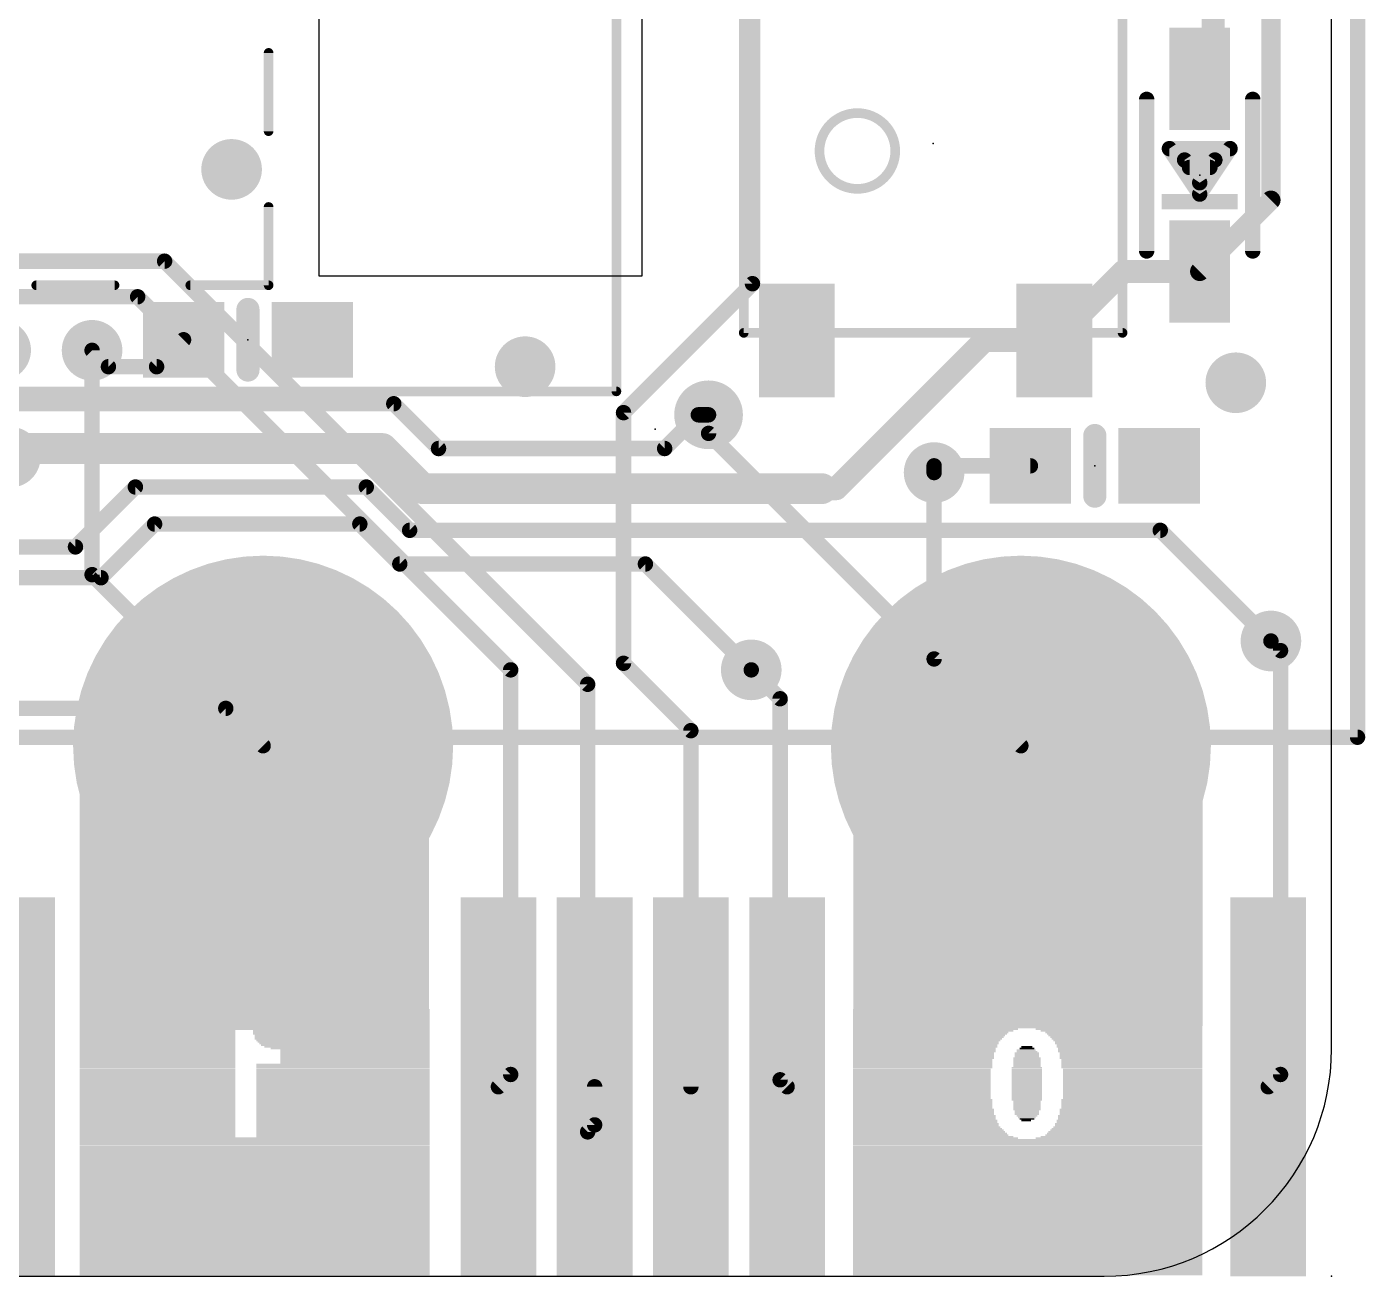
# Model space of a CAD drawing. Extents: x -8.4 to 59.4, y -0.3 to 49.3.
# Drawn here: x 34.38 to 52.04, y 0 to 16.49 of the extents above; entities that cross this region are included whole.
import ezdxf

# ---------------------------------------------------------------- set-up
doc = ezdxf.new("R2010")
doc.units = 0
for name, color, linetype in [('1', 12, 'CONTINUOUS'), ('16', 5, 'CONTINUOUS'), ('17', 110, 'CONTINUOUS'), ('18', 110, 'CONTINUOUS'), ('20', 4, 'CONTINUOUS'), ('21', 40, 'CONTINUOUS'), ('22', 6, 'CONTINUOUS'), ('23', 40, 'CONTINUOUS'), ('24', 53, 'CONTINUOUS')]:
    doc.layers.add(name, color=color, linetype=linetype)

# ---------------------------------------------------------------- blocks, each defined once
blk = doc.blocks.new('RECT')
blk.add_solid([(-0.5, -0.5), (0.5, -0.5), (-0.5, 0.5), (0.5, 0.5)])
blk = doc.blocks.new('ROUNDP')
at = {"const_width": 0.5}
blk.add_lwpolyline([(0, -0.25, 1), (0, 0.25, 1), (0, -0.25)], format="xyb", dxfattribs=at)
blk = doc.blocks.new('ROUNDV')
at = {"const_width": 0.5}
blk.add_lwpolyline([(0, -0.25, 1), (0, 0.25, 1), (0, -0.25)], format="xyb", dxfattribs=at)

msp = doc.modelspace()

# ---------------------------------------------------------------- linework, layer by layer
at = {"layer": '1'}
for points, const_width in [([(51.943, 7.112), (51.943, 42.164)], 0.2032), ([(50.8, 14.1986), (50.8, 22.5488)], 0.254), ([(50.038, 17.653), (50.038, 15.9766)], 0.3048), ([(50.038, 15.9766), (49.8602, 15.7988)], 0.3048), ([(49.8602, 13.2588), (50.8, 14.1986)], 0.254), ([(47.9423, 12.3479), (48.8532, 13.2588)], 0.3048), ([(48.8532, 13.2588), (49.8602, 13.2588)], 0.3048), ([(36.0943, 12.0015), (36.4499, 12.3571)], 0.2032), ([(45.0632, 10.3922), (47.0189, 12.3479)], 0.3048), ([(47.0189, 12.3479), (47.9423, 12.3479)], 0.3048), ([(35.2425, 12.2174), (35.4584, 12.0015)], 0.2032), ([(36.0943, 12.0015), (35.4584, 12.0015)], 0.2032), ([(29.2134, 11.5126), (39.224, 11.5126)], 0.2032), ([(39.224, 11.5126), (39.8145, 10.922)], 0.2032), ([(43.2435, 11.3665), (42.799, 10.922)], 0.2032), ([(43.3785, 11.3665), (43.2435, 11.3665)], 0.2032), ([(39.0724, 10.922), (34.163, 10.922)], 0.4064), ([(39.6022, 10.3922), (39.0724, 10.922)], 0.4064), ([(39.8145, 10.922), (42.799, 10.922)], 0.2032), ([(47.6259, 10.6934), (46.355, 10.6934)], 0.2032), ([(46.355, 10.6934), (46.355, 10.6045)], 0.2032), ([(35.814, 10.414), (35.0235, 9.6235)], 0.2032), ([(38.862, 10.414), (35.814, 10.414)], 0.2032), ([(39.4335, 9.8425), (38.862, 10.414)], 0.2032), ([(39.6022, 10.3922), (44.8727, 10.3922)], 0.4064), ([(44.8727, 10.3922), (45.0632, 10.3922)], 0.3048), ([(36.068, 9.9252), (35.3599, 9.2171)], 0.2032), ([(38.7761, 9.9252), (36.068, 9.9252)], 0.2032), ([(39.3033, 9.398), (38.7761, 9.9252)], 0.2032), ([(39.4335, 9.8425), (49.3395, 9.8425)], 0.2032), ([(50.8, 8.382), (49.3395, 9.8425)], 0.2032), ([(35.0235, 9.6235), (32.2295, 9.6235)], 0.2032), ([(42.545, 9.398), (39.3033, 9.398)], 0.2032), ([(42.545, 9.398), (43.942, 8.001)], 0.2032), ([(35.3599, 9.2171), (32.8199, 9.2171)], 0.2032), ([(37.007, 7.493), (34.163, 7.493)], 0.2032), ([(37.007, 7.493), (37.5, 7)], 0.2032), ([(0, 7.112), (51.943, 7.112)], 0.2032)]:
    msp.add_lwpolyline(points, dxfattribs=dict(at, const_width=const_width))
for points, const_width in [([(50.0919, 15.9227, 1), (49.9841, 16.0305)], 0.1524), ([(49.8063, 15.8527, 1), (49.9141, 15.7449)], 0.1524), ([(49.9618, 15.9766, 1), (50.1142, 15.9766)], 0.1524), ([(50.8449, 14.1537, 1), (50.7551, 14.2435)], 0.127), ([(50.7365, 14.1986, 1), (50.8635, 14.1986)], 0.127), ([(48.8532, 13.335, 1), (48.8532, 13.1826)], 0.1524), ([(48.9071, 13.2049, 1), (48.7993, 13.3127)], 0.1524), ([(49.8153, 13.3037, 1), (49.9051, 13.2139)], 0.127), ([(49.8602, 13.1826, 1), (49.8602, 13.335)], 0.1524), ([(36.4858, 12.3212, 1), (36.414, 12.393)], 0.1016), ([(47.0189, 12.4241, 1), (47.0189, 12.2717)], 0.1524), ([(47.0728, 12.294, 1), (46.965, 12.4018)], 0.1524), ([(47.8884, 12.4018, 1), (47.9962, 12.294)], 0.1524), ([(47.9423, 12.2717, 1), (47.9423, 12.4241)], 0.1524), ([(35.2784, 12.2533, 1), (35.2066, 12.1815)], 0.1016), ([(35.4584, 12.0523, 1), (35.4584, 11.9507)], 0.1016), ([(35.4225, 11.9656, 1), (35.4943, 12.0374)], 0.1016), ([(36.0584, 12.0374, 1), (36.1302, 11.9656)], 0.1016), ([(36.0943, 11.9507, 1), (36.0943, 12.0523)], 0.1016), ([(39.2599, 11.5485, 1), (39.188, 11.4766)], 0.1016), ([(39.224, 11.4618, 1), (39.224, 11.5634)], 0.1016), ([(43.2435, 11.4173, 1), (43.2435, 11.3157)], 0.1016), ([(43.2794, 11.3306, 1), (43.2076, 11.4024)], 0.1016), ([(43.3785, 11.3157, 1), (43.3785, 11.4173)], 0.1016), ([(39.1443, 10.9938, 1), (39.0006, 10.8502)], 0.2032), ([(39.0724, 10.8204, 1), (39.0724, 11.0236)], 0.2032), ([(39.8145, 10.9728, 1), (39.8145, 10.8712)], 0.1016), ([(39.7786, 10.8861, 1), (39.8504, 10.9579)], 0.1016), ([(42.7631, 10.9579, 1), (42.8349, 10.8861)], 0.1016), ([(42.799, 10.8712, 1), (42.799, 10.9728)], 0.1016), ([(46.355, 10.7442, 1), (46.355, 10.6426)], 0.1016), ([(46.4058, 10.6934, 1), (46.3042, 10.6934)], 0.1016), ([(47.6259, 10.6426, 1), (47.6259, 10.7442)], 0.1016), ([(46.3042, 10.6045, 1), (46.4058, 10.6045)], 0.1016), ([(35.814, 10.4648, 1), (35.814, 10.3632)], 0.1016), ([(35.8499, 10.3781, 1), (35.7781, 10.4499)], 0.1016), ([(38.8979, 10.4499, 1), (38.8261, 10.3781)], 0.1016), ([(38.862, 10.3632, 1), (38.862, 10.4648)], 0.1016), ([(39.6022, 10.4938, 1), (39.6022, 10.2906)], 0.2032), ([(39.5304, 10.3204, 1), (39.6741, 10.4641)], 0.2032), ([(44.8727, 10.4684, 1), (44.8727, 10.316)], 0.1524), ([(44.8727, 10.2906, 1), (44.8727, 10.4938)], 0.2032), ([(45.0093, 10.4461, 1), (45.1171, 10.3383)], 0.1524), ([(45.0632, 10.316, 1), (45.0632, 10.4684)], 0.1524), ([(36.068, 9.976, 1), (36.068, 9.8744)], 0.1016), ([(36.1039, 9.8893, 1), (36.0321, 9.9611)], 0.1016), ([(38.812, 9.9611, 1), (38.7402, 9.8893)], 0.1016), ([(38.7761, 9.8744, 1), (38.7761, 9.976)], 0.1016), ([(39.4335, 9.8933, 1), (39.4335, 9.7917)], 0.1016), ([(39.3976, 9.8066, 1), (39.4694, 9.8784)], 0.1016), ([(49.3754, 9.8784, 1), (49.3036, 9.8066)], 0.1016), ([(49.3395, 9.7917, 1), (49.3395, 9.8933)], 0.1016), ([(35.0235, 9.5727, 1), (35.0235, 9.6743)], 0.1016), ([(34.9876, 9.6594, 1), (35.0594, 9.5876)], 0.1016), ([(39.3033, 9.4488, 1), (39.3033, 9.3472)], 0.1016), ([(39.2673, 9.3621, 1), (39.3392, 9.4339)], 0.1016), ([(42.5809, 9.4339, 1), (42.5091, 9.3621)], 0.1016), ([(42.545, 9.3472, 1), (42.545, 9.4488)], 0.1016), ([(35.324, 9.253, 1), (35.3958, 9.1812)], 0.1016), ([(35.3599, 9.1663, 1), (35.3599, 9.2679)], 0.1016), ([(50.7641, 8.3461, 1), (50.8359, 8.4179)], 0.1016), ([(43.9061, 7.9651, 1), (43.9779, 8.0369)], 0.1016), ([(37.0429, 7.5289, 1), (36.9711, 7.4571)], 0.1016), ([(37.007, 7.4422, 1), (37.007, 7.5438)], 0.1016), ([(37.4641, 6.9641, 1), (37.5359, 7.0359)], 0.1016), ([(51.8922, 7.112, 1), (51.9938, 7.112)], 0.1016), ([(51.943, 7.0612, 1), (51.943, 7.1628)], 0.1016)]:
    msp.add_lwpolyline(points, format="xyb", dxfattribs=dict(at, const_width=const_width))
at = {"layer": '16', "const_width": 0.2032}
for points in [[(51.943, 7.112), (51.943, 42.164)], [(43.958, 16.992), (43.958, 13.097)], [(26.5131, 13.3938), (36.1997, 13.3938)], [(36.1997, 13.3938), (41.783, 7.8105)], [(43.958, 13.097), (42.256, 11.395)], [(26.4083, 12.9239), (35.8441, 12.9239)], [(35.8441, 12.9239), (40.767, 8.001)], [(35.2425, 9.2575), (35.2425, 12.2174)], [(42.256, 11.395), (42.256, 8.088)], [(43.3785, 11.3665), (43.3785, 11.1215)], [(43.3785, 11.1215), (47.5, 7)], [(46.355, 10.6045), (46.355, 8.145)], [(37.5, 7), (35.2425, 9.2575)], [(50.8, 8.382), (50.927, 8.255)], [(50.927, 8.255), (50.927, 2.662)], [(43.145, 7.199), (42.256, 8.088)], [(47.5, 7), (46.355, 8.145)], [(40.767, 8.001), (40.767, 2.662)], [(43.942, 8.001), (44.323, 7.62)], [(41.783, 7.8105), (41.783, 1.905)], [(44.323, 7.62), (44.323, 2.592)], [(43.145, 7.199), (43.145, 2.5)], [(0, 7.112), (51.943, 7.112)], [(40.767, 2.662), (40.605, 2.5)], [(44.323, 2.592), (44.415, 2.5)], [(50.927, 2.662), (50.765, 2.5)], [(41.875, 1.997), (41.875, 2.5)], [(41.783, 1.905), (41.875, 1.997)]]:
    msp.add_lwpolyline(points, dxfattribs=at)
at = {"layer": '16', "const_width": 0.1016}
for points in [[(36.2357, 13.4297, 1), (36.1638, 13.3578)], [(36.1997, 13.343, 1), (36.1997, 13.4446)], [(43.9072, 13.097, 1), (44.0088, 13.097)], [(43.9939, 13.0611, 1), (43.9221, 13.1329)], [(35.8801, 12.9598, 1), (35.8082, 12.8879)], [(35.8441, 12.8731, 1), (35.8441, 12.9747)], [(35.2933, 12.2174, 1), (35.1917, 12.2174)], [(42.3068, 11.395, 1), (42.2052, 11.395)], [(42.2201, 11.4309, 1), (42.2919, 11.3591)], [(43.4293, 11.3665, 1), (43.3277, 11.3665)], [(43.4144, 11.1574, 1), (43.3426, 11.0856)], [(43.3277, 11.1215, 1), (43.4293, 11.1215)], [(46.4058, 10.6045, 1), (46.3042, 10.6045)], [(35.2784, 9.2934, 1), (35.2066, 9.2216)], [(35.1917, 9.2575, 1), (35.2933, 9.2575)], [(50.8359, 8.4179, 1), (50.7641, 8.3461)], [(50.9778, 8.255, 1), (50.8762, 8.255)], [(50.8911, 8.2191, 1), (50.9629, 8.2909)], [(42.2919, 8.1239, 1), (42.2201, 8.0521)], [(42.2052, 8.088, 1), (42.3068, 8.088)], [(46.3909, 8.1809, 1), (46.3191, 8.1091)], [(46.3042, 8.145, 1), (46.4058, 8.145)], [(40.8178, 8.001, 1), (40.7162, 8.001)], [(40.7311, 7.9651, 1), (40.8029, 8.0369)], [(43.9779, 8.0369, 1), (43.9061, 7.9651)], [(41.8338, 7.8105, 1), (41.7322, 7.8105)], [(41.7471, 7.7746, 1), (41.8189, 7.8464)], [(44.3738, 7.62, 1), (44.2722, 7.62)], [(44.2871, 7.5841, 1), (44.3589, 7.6559)], [(43.1958, 7.199, 1), (43.0942, 7.199)], [(43.1091, 7.1631, 1), (43.1809, 7.2349)], [(37.4641, 6.9641, 1), (37.5359, 7.0359)], [(47.4641, 6.9641, 1), (47.5359, 7.0359)], [(47.4641, 6.9641, 1), (47.5359, 7.0359)], [(51.8922, 7.112, 1), (51.9938, 7.112)], [(51.943, 7.0612, 1), (51.943, 7.1628)], [(40.7162, 2.662, 1), (40.8178, 2.662)], [(40.8029, 2.6261, 1), (40.7311, 2.6979)], [(44.3589, 2.6279, 1), (44.2871, 2.5561)], [(50.8762, 2.662, 1), (50.9778, 2.662)], [(50.9629, 2.6261, 1), (50.8911, 2.6979)], [(40.5691, 2.5359, 1), (40.6409, 2.4641)], [(41.9258, 2.5, 1), (41.8242, 2.5)], [(43.0942, 2.5, 1), (43.1958, 2.5)], [(44.2722, 2.592, 1), (44.3738, 2.592)], [(44.3791, 2.4641, 1), (44.4509, 2.5359)], [(50.7291, 2.5359, 1), (50.8009, 2.4641)], [(41.7471, 1.9409, 1), (41.8189, 1.8691)], [(41.7322, 1.905, 1), (41.8338, 1.905)], [(41.8242, 1.997, 1), (41.9258, 1.997)], [(41.9109, 1.9611, 1), (41.8391, 2.0329)]]:
    msp.add_lwpolyline(points, format="xyb", dxfattribs=at)
at = {"layer": '20'}
for p, q in [((51.6, 3), (51.6, 39)), ((38.237, 30.989), (38.237, 13.2)), ((42.5, 13.2), (42.5, 30.989)), ((38.237, 13.2), (42.5, 13.2)), ((3.2, 0), (48.6, 0))]:
    msp.add_line(p, q, dxfattribs=at)
msp.add_arc((48.6, 3), 3, 270, 0, dxfattribs=at)
at = {"layer": '21'}
for points, const_width in [([(48.8423, 17.4479), (48.8423, 12.4479)], 0.127), ([(43.8423, 12.4479), (43.8423, 16.6479)], 0.127), ([(49.1602, 13.5288), (49.1602, 15.5288)], 0.2032), ([(50.5602, 15.5288), (50.5602, 13.5288)], 0.2032), ([(49.8602, 14.2788), (49.4602, 14.8788)], 0.2032), ([(49.4602, 14.8788), (50.2602, 14.8788)], 0.2032), ([(50.2602, 14.8788), (49.8602, 14.2788)], 0.2032), ([(49.8602, 14.4288), (49.6602, 14.7288)], 0.2032), ([(49.6602, 14.7288), (50.0602, 14.7288)], 0.2032), ([(49.7258, 14.6304), (49.9946, 14.6304)], 0.2032), ([(50.0602, 14.7288), (49.8602, 14.4288)], 0.2032), ([(37.2999, 11.9571), (37.2999, 12.7571)], 0.3048), ([(48.8423, 12.4479), (43.8423, 12.4479)], 0.127), ([(48.4759, 10.2934), (48.4759, 11.0934)], 0.3048)]:
    msp.add_lwpolyline(points, dxfattribs=dict(at, const_width=const_width))
for points, const_width in [([(49.211, 15.5288, 1), (49.1094, 15.5288)], 0.1016), ([(50.611, 15.5288, 1), (50.5094, 15.5288)], 0.1016), ([(45.3423, 14.3479, 1), (45.3423, 15.3479, 1), (45.3423, 14.3479)], 0.127), ([(49.5025, 14.907, 1), (49.4179, 14.8506)], 0.1016), ([(49.4602, 14.9296, 1), (49.4602, 14.828)], 0.1016), ([(50.3025, 14.8506, 1), (50.2179, 14.907)], 0.1016), ([(50.2602, 14.828, 1), (50.2602, 14.9296)], 0.1016), ([(49.7025, 14.757, 1), (49.6179, 14.7006)], 0.1016), ([(49.6602, 14.7796, 1), (49.6602, 14.678)], 0.1016), ([(49.7258, 14.6812, 1), (49.7258, 14.5796)], 0.1016), ([(49.9946, 14.5796, 1), (49.9946, 14.6812)], 0.1016), ([(50.1025, 14.7006, 1), (50.0179, 14.757)], 0.1016), ([(50.0602, 14.678, 1), (50.0602, 14.7796)], 0.1016), ([(49.8179, 14.457, 1), (49.9025, 14.4006)], 0.1016), ([(49.8179, 14.4006, 1), (49.9025, 14.457)], 0.1016), ([(49.8179, 14.307, 1), (49.9025, 14.2506)], 0.1016), ([(49.8179, 14.2506, 1), (49.9025, 14.307)], 0.1016), ([(49.1094, 13.5288, 1), (49.211, 13.5288)], 0.1016), ([(50.5094, 13.5288, 1), (50.611, 13.5288)], 0.1016), ([(37.3761, 12.7571, 1), (37.2237, 12.7571)], 0.1524), ([(43.8105, 12.4479, 1), (43.8741, 12.4479)], 0.0635), ([(43.8423, 12.4797, 1), (43.8423, 12.4162)], 0.0635), ([(48.8105, 12.4479, 1), (48.8741, 12.4479)], 0.0635), ([(48.8423, 12.4162, 1), (48.8423, 12.4797)], 0.0635), ([(37.2237, 11.9571, 1), (37.3761, 11.9571)], 0.1524), ([(48.5521, 11.0934, 1), (48.3997, 11.0934)], 0.1524), ([(48.3997, 10.2934, 1), (48.5521, 10.2934)], 0.1524)]:
    msp.add_lwpolyline(points, format="xyb", dxfattribs=dict(at, const_width=const_width))
at = {"layer": '22', "const_width": 0.127}
for points in [[(42.162, 11.676), (42.162, 37.876)], [(37.572, 15.1093), (37.572, 16.1427)], [(37.572, 13.076), (37.572, 14.1093)], [(34.5053, 13.076), (35.5387, 13.076)], [(36.5387, 13.076), (37.572, 13.076)], [(12.922, 11.676), (42.162, 11.676)]]:
    msp.add_lwpolyline(points, dxfattribs=at)
at = {"layer": '22', "const_width": 0.0635}
for points in [[(37.6038, 16.1427, 1), (37.5403, 16.1427)], [(37.5403, 15.1093, 1), (37.6038, 15.1093)], [(37.6038, 14.1093, 1), (37.5403, 14.1093)], [(34.5053, 13.1078, 1), (34.5053, 13.0442)], [(35.5387, 13.0442, 1), (35.5387, 13.1078)], [(36.5387, 13.1078, 1), (36.5387, 13.0442)], [(37.5403, 13.076, 1), (37.6038, 13.076)], [(37.572, 13.0442, 1), (37.572, 13.1078)], [(42.1302, 11.676, 1), (42.1938, 11.676)], [(42.162, 11.6442, 1), (42.162, 11.7078)]]:
    msp.add_lwpolyline(points, format="xyb", dxfattribs=at)
at = {"layer": '23'}
for p in [(46.3423, 14.9479), (49.8602, 14.5288), (37.2999, 12.3571), (42.672, 11.176), (48.4759, 10.6934)]:
    msp.add_point(p, dxfattribs=at)
at = {"layer": '24'}
msp.add_point((51.6, 0), dxfattribs=at)

# ---------------------------------------------------------------- block references
at = {"layer": '1', "xscale": 1.35, "yscale": 0.8, "rotation": 90}
for p in [(49.8602, 15.7988), (49.8602, 13.2588)]:
    msp.add_blockref('RECT', p, dxfattribs=at)
at = {"layer": '1', "yscale": 1.5, "rotation": 180}
for p in [(44.5423, 12.3479), (47.9423, 12.3479)]:
    msp.add_blockref('RECT', p, dxfattribs=at)
at = {"layer": '1', "xscale": 1.075, "rotation": 180}
for p in [(36.4499, 12.3571), (38.1499, 12.3571), (47.6259, 10.6934), (49.3259, 10.6934)]:
    msp.add_blockref('RECT', p, dxfattribs=at)
at = {"layer": '16', "rotation": 180}
for p, xscale, yscale in [((37.385, 4.89), 4.61, 3.14), ((47.595, 4.87), 4.61, 3.14), ((37.388, 3.5137), 4.6152, 0.0213), ((37.388, 3.4924), 4.6152, 0.0211), ((37.388, 3.4714), 4.6152, 0.0211), ((37.388, 3.4502), 4.6152, 0.0213), ((37.388, 3.4289), 4.6152, 0.0211), ((37.388, 3.4079), 4.6152, 0.0211), ((37.388, 3.3867), 4.6152, 0.0213), ((37.388, 3.3654), 4.6152, 0.0211), ((47.5899, 3.5137), 4.6126, 0.0213), ((47.5899, 3.4924), 4.6126, 0.0211), ((47.5899, 3.4714), 4.6126, 0.0211), ((47.5899, 3.4502), 4.6126, 0.0213), ((47.5899, 3.4289), 4.6126, 0.0211), ((47.5899, 3.4079), 4.6126, 0.0211), ((47.5899, 3.3867), 4.6126, 0.0213), ((47.5899, 3.3654), 4.6126, 0.0211), ((37.388, 3.3444), 4.6152, 0.0211), ((37.388, 3.3232), 4.6152, 0.0213), ((37.388, 3.3019), 4.6152, 0.0211), ((37.388, 3.2809), 4.6152, 0.0211), ((37.388, 3.2597), 4.6152, 0.0213), ((36.1066, 3.2384), 2.0523, 0.0211), ((36.1066, 3.2174), 2.0523, 0.0211), ((36.1066, 3.1962), 2.0523, 0.0213), ((36.1066, 3.1749), 2.0523, 0.0211), ((38.531, 3.2384), 2.3292, 0.0211), ((38.531, 3.2174), 2.3292, 0.0211), ((38.531, 3.1962), 2.3292, 0.0213), ((38.5412, 3.1749), 2.3089, 0.0211), ((47.5899, 3.3444), 4.6126, 0.0211), ((47.5899, 3.3232), 4.6126, 0.0213), ((47.5899, 3.3019), 4.6126, 0.0211), ((47.5899, 3.2809), 4.6126, 0.0211), ((46.3415, 3.2384), 2.1158, 0.0211), ((46.2996, 3.1962), 2.032, 0.0213), ((46.3733, 3.2597), 2.1793, 0.0213), ((46.3098, 3.2174), 2.0523, 0.0211), ((46.2882, 3.1749), 2.0091, 0.0211), ((48.7964, 3.2597), 2.1996, 0.0213), ((48.8282, 3.2384), 2.1361, 0.0211), ((48.8599, 3.2174), 2.0726, 0.0211), ((48.8701, 3.1962), 2.0523, 0.0213), ((48.8802, 3.1749), 2.032, 0.0211), ((36.1066, 3.1539), 2.0523, 0.0211), ((36.1066, 3.1327), 2.0523, 0.0213), ((36.1066, 3.1114), 2.0523, 0.0211), ((36.1066, 3.0904), 2.0523, 0.0211), ((36.1066, 3.0692), 2.0523, 0.0213), ((36.1066, 3.0479), 2.0523, 0.0211), ((36.1066, 3.0269), 2.0523, 0.0211), ((36.1066, 3.0057), 2.0523, 0.0213), ((38.5412, 3.1539), 2.3089, 0.0211), ((38.5412, 3.1327), 2.3089, 0.0213), ((38.5526, 3.1114), 2.286, 0.0211), ((38.5628, 3.0904), 2.2657, 0.0211), ((38.5729, 3.0692), 2.2454, 0.0213), ((38.5844, 3.0479), 2.2225, 0.0211), ((38.6047, 3.0269), 2.1819, 0.0211), ((38.6479, 3.0057), 2.0955, 0.0213), ((46.278, 3.1539), 1.9888, 0.0211), ((46.2679, 3.1327), 1.9685, 0.0213), ((46.2564, 3.1114), 1.9456, 0.0211), ((46.2463, 3.0904), 1.9253, 0.0211), ((46.2463, 3.0692), 1.9253, 0.0213), ((46.2361, 3.0479), 1.905, 0.0211), ((46.2361, 3.0269), 1.905, 0.0211), ((46.2247, 3.0057), 1.8821, 0.0213), ((47.5798, 3.0057), 0.193, 0.0213), ((47.5798, 3.0269), 0.1473, 0.0211), ((48.8917, 3.1539), 2.0091, 0.0211), ((48.9018, 3.1327), 1.9888, 0.0213), ((48.912, 3.1114), 1.9685, 0.0211), ((48.9234, 3.0904), 1.9456, 0.0211), ((48.9234, 3.0692), 1.9456, 0.0213), ((48.9336, 3.0479), 1.9253, 0.0211), ((48.9336, 3.0269), 1.9253, 0.0211), ((48.9437, 3.0057), 1.905, 0.0213), ((36.1066, 2.9844), 2.0523, 0.0211), ((36.1066, 2.9634), 2.0523, 0.0211), ((36.1066, 2.9422), 2.0523, 0.0213), ((36.1066, 2.9209), 2.0523, 0.0211), ((36.1066, 2.8999), 2.0523, 0.0211), ((36.1066, 2.8787), 2.0523, 0.0213), ((36.1066, 2.8574), 2.0523, 0.0211), ((36.1066, 2.8364), 2.0523, 0.0211), ((38.7114, 2.9844), 1.9685, 0.0211), ((38.7114, 2.9634), 1.9685, 0.0211), ((38.7114, 2.9422), 1.9685, 0.0213), ((38.7114, 2.9209), 1.9685, 0.0211), ((38.7114, 2.8999), 1.9685, 0.0211), ((38.7114, 2.8787), 1.9685, 0.0213), ((38.7114, 2.8574), 1.9685, 0.0211), ((38.7114, 2.8364), 1.9685, 0.0211), ((46.2145, 2.9422), 1.8618, 0.0213), ((46.2145, 2.9209), 1.8618, 0.0211), ((46.2145, 2.8999), 1.8618, 0.0211), ((46.2145, 2.8787), 1.8618, 0.0213), ((46.2247, 2.9844), 1.8821, 0.0211), ((46.2247, 2.9634), 1.8821, 0.0211), ((46.2044, 2.8574), 1.8415, 0.0211), ((46.2044, 2.8364), 1.8415, 0.0211), ((47.5798, 2.8787), 0.3607, 0.0213), ((47.5798, 2.8574), 0.3607, 0.0211), ((47.5798, 2.8364), 0.3607, 0.0211), ((47.5785, 2.9422), 0.3175, 0.0213), ((47.5785, 2.9209), 0.3175, 0.0211), ((47.5785, 2.8999), 0.3175, 0.0211), ((47.5696, 2.9844), 0.254, 0.0211), ((47.5798, 2.9634), 0.2743, 0.0211), ((48.9437, 2.9844), 1.905, 0.0211), ((48.9437, 2.9634), 1.905, 0.0211), ((48.9552, 2.9422), 1.8821, 0.0213), ((48.9552, 2.9209), 1.8821, 0.0211), ((48.9552, 2.8999), 1.8821, 0.0211), ((48.9552, 2.8787), 1.8821, 0.0213), ((48.9653, 2.8574), 1.8618, 0.0211), ((48.9653, 2.8364), 1.8618, 0.0211), ((36.1066, 2.8152), 2.0523, 0.0213), ((36.1066, 2.7939), 2.0523, 0.0211), ((36.1066, 2.7729), 2.0523, 0.0211), ((36.1066, 2.7517), 2.0523, 0.0213), ((36.1066, 2.7304), 2.0523, 0.0211), ((36.1066, 2.7094), 2.0523, 0.0211), ((36.1066, 2.6882), 2.0523, 0.0213), ((36.1066, 2.6669), 2.0523, 0.0211), ((36.1066, 2.6459), 2.0523, 0.0211), ((38.5526, 2.7939), 2.286, 0.0211), ((38.5526, 2.7729), 2.286, 0.0211), ((38.5526, 2.7517), 2.286, 0.0213), ((38.5526, 2.7304), 2.286, 0.0211), ((38.5526, 2.7094), 2.286, 0.0211), ((38.5526, 2.6882), 2.286, 0.0213), ((38.5526, 2.6669), 2.286, 0.0211), ((38.5526, 2.6459), 2.286, 0.0211), ((38.7114, 2.8152), 1.9685, 0.0213), ((46.1929, 2.7304), 1.8186, 0.0211), ((46.1929, 2.7094), 1.8186, 0.0211), ((46.1929, 2.6882), 1.8186, 0.0213), ((46.1929, 2.6669), 1.8186, 0.0211), ((46.1929, 2.6459), 1.8186, 0.0211), ((46.2044, 2.8152), 1.8415, 0.0213), ((46.2044, 2.7939), 1.8415, 0.0211), ((46.2044, 2.7729), 1.8415, 0.0211), ((46.2044, 2.7517), 1.8415, 0.0213), ((47.5798, 2.7517), 0.4013, 0.0213), ((47.5798, 2.7304), 0.4013, 0.0211), ((47.5798, 2.7094), 0.4013, 0.0211), ((47.5798, 2.6882), 0.4013, 0.0213), ((47.5798, 2.6669), 0.4013, 0.0211), ((47.5798, 2.6459), 0.4013, 0.0211), ((47.5798, 2.8152), 0.3607, 0.0213), ((47.5798, 2.7939), 0.3607, 0.0211), ((47.5798, 2.7729), 0.3607, 0.0211), ((48.9653, 2.8152), 1.8618, 0.0213), ((48.9653, 2.7939), 1.8618, 0.0211), ((48.9653, 2.7729), 1.8618, 0.0211), ((48.9653, 2.7517), 1.8618, 0.0213), ((48.9755, 2.7304), 1.8415, 0.0211), ((48.9755, 2.7094), 1.8415, 0.0211), ((48.9755, 2.6882), 1.8415, 0.0213), ((48.9755, 2.6669), 1.8415, 0.0211), ((48.9755, 2.6459), 1.8415, 0.0211), ((36.1066, 2.6247), 2.0523, 0.0213), ((36.1066, 2.6034), 2.0523, 0.0211), ((36.1066, 2.5824), 2.0523, 0.0211), ((36.1066, 2.5612), 2.0523, 0.0213), ((36.1066, 2.5399), 2.0523, 0.0211), ((36.1066, 2.5189), 2.0523, 0.0211), ((36.1066, 2.4977), 2.0523, 0.0213), ((36.1066, 2.4764), 2.0523, 0.0211), ((38.5526, 2.6247), 2.286, 0.0213), ((38.5526, 2.6034), 2.286, 0.0211), ((38.5526, 2.5824), 2.286, 0.0211), ((38.5526, 2.5612), 2.286, 0.0213), ((38.5526, 2.5399), 2.286, 0.0211), ((38.5526, 2.5189), 2.286, 0.0211), ((38.5526, 2.4977), 2.286, 0.0213), ((38.5526, 2.4764), 2.286, 0.0211), ((46.1929, 2.6247), 1.8186, 0.0213), ((46.1929, 2.6034), 1.8186, 0.0211), ((46.1929, 2.5824), 1.8186, 0.0211), ((46.1929, 2.5612), 1.8186, 0.0213), ((46.1929, 2.5399), 1.8186, 0.0211), ((46.1929, 2.5189), 1.8186, 0.0211), ((46.1929, 2.4977), 1.8186, 0.0213), ((46.1929, 2.4764), 1.8186, 0.0211), ((47.5798, 2.6247), 0.4013, 0.0213), ((47.5798, 2.6034), 0.4013, 0.0211), ((47.5798, 2.5824), 0.4013, 0.0211), ((47.5798, 2.5612), 0.4013, 0.0213), ((47.5798, 2.5399), 0.4013, 0.0211), ((47.5798, 2.5189), 0.4013, 0.0211), ((47.5798, 2.4977), 0.4013, 0.0213), ((47.5798, 2.4764), 0.4013, 0.0211), ((48.9755, 2.6247), 1.8415, 0.0213), ((48.9755, 2.6034), 1.8415, 0.0211), ((48.9755, 2.5824), 1.8415, 0.0211), ((48.9755, 2.5612), 1.8415, 0.0213), ((48.9755, 2.5399), 1.8415, 0.0211), ((48.9755, 2.5189), 1.8415, 0.0211), ((48.9755, 2.4977), 1.8415, 0.0213), ((48.9755, 2.4764), 1.8415, 0.0211), ((36.1066, 2.4554), 2.0523, 0.0211), ((36.1066, 2.4342), 2.0523, 0.0213), ((36.1066, 2.4129), 2.0523, 0.0211), ((36.1066, 2.3919), 2.0523, 0.0211), ((36.1066, 2.3707), 2.0523, 0.0213), ((36.1066, 2.3494), 2.0523, 0.0211), ((36.1066, 2.3284), 2.0523, 0.0211), ((36.1066, 2.3072), 2.0523, 0.0213), ((36.1066, 2.2859), 2.0523, 0.0211), ((38.5526, 2.4554), 2.286, 0.0211), ((38.5526, 2.4342), 2.286, 0.0213), ((38.5526, 2.4129), 2.286, 0.0211), ((38.5526, 2.3919), 2.286, 0.0211), ((38.5526, 2.3707), 2.286, 0.0213), ((38.5526, 2.3494), 2.286, 0.0211), ((38.5526, 2.3284), 2.286, 0.0211), ((38.5526, 2.3072), 2.286, 0.0213), ((38.5526, 2.2859), 2.286, 0.0211), ((46.1929, 2.4554), 1.8186, 0.0211), ((46.1929, 2.4342), 1.8186, 0.0213), ((46.1929, 2.4129), 1.8186, 0.0211), ((46.1929, 2.3919), 1.8186, 0.0211), ((46.1929, 2.3707), 1.8186, 0.0213), ((46.1929, 2.3494), 1.8186, 0.0211), ((46.2044, 2.3284), 1.8415, 0.0211), ((46.2044, 2.3072), 1.8415, 0.0213), ((46.2044, 2.2859), 1.8415, 0.0211), ((47.5798, 2.4554), 0.4013, 0.0211), ((47.5798, 2.4342), 0.4013, 0.0213), ((47.5798, 2.4129), 0.4013, 0.0211), ((47.5798, 2.3919), 0.4013, 0.0211), ((47.5798, 2.3707), 0.4013, 0.0213), ((47.5798, 2.3494), 0.4013, 0.0211), ((47.5798, 2.3284), 0.4013, 0.0211), ((47.5798, 2.3072), 0.3607, 0.0213), ((47.5798, 2.2859), 0.3607, 0.0211), ((48.9653, 2.3284), 1.8618, 0.0211), ((48.9653, 2.3072), 1.8618, 0.0213), ((48.9653, 2.2859), 1.8618, 0.0211), ((48.9755, 2.4554), 1.8415, 0.0211), ((48.9755, 2.4342), 1.8415, 0.0213), ((48.9755, 2.4129), 1.8415, 0.0211), ((48.9755, 2.3919), 1.8415, 0.0211), ((48.9755, 2.3707), 1.8415, 0.0213), ((48.9755, 2.3494), 1.8415, 0.0211), ((36.1066, 2.2649), 2.0523, 0.0211), ((36.1066, 2.2437), 2.0523, 0.0213), ((36.1066, 2.2224), 2.0523, 0.0211), ((36.1066, 2.2014), 2.0523, 0.0211), ((36.1066, 2.1802), 2.0523, 0.0213), ((36.1066, 2.1589), 2.0523, 0.0211), ((36.1066, 2.1379), 2.0523, 0.0211), ((36.1066, 2.1167), 2.0523, 0.0213), ((38.5526, 2.2649), 2.286, 0.0211), ((38.5526, 2.2437), 2.286, 0.0213), ((38.5526, 2.2224), 2.286, 0.0211), ((38.5526, 2.2014), 2.286, 0.0211), ((38.5526, 2.1802), 2.286, 0.0213), ((38.5526, 2.1589), 2.286, 0.0211), ((38.5526, 2.1379), 2.286, 0.0211), ((38.5526, 2.1167), 2.286, 0.0213), ((46.2145, 2.2014), 1.8618, 0.0211), ((46.2145, 2.1802), 1.8618, 0.0213), ((46.2145, 2.1589), 1.8618, 0.0211), ((46.2145, 2.1379), 1.8618, 0.0211), ((46.2044, 2.2649), 1.8415, 0.0211), ((46.2044, 2.2437), 1.8415, 0.0213), ((46.2044, 2.2224), 1.8415, 0.0211), ((46.2247, 2.1167), 1.8821, 0.0213), ((47.5798, 2.2649), 0.3607, 0.0211), ((47.5798, 2.2437), 0.3607, 0.0213), ((47.5798, 2.2224), 0.3607, 0.0211), ((47.5798, 2.2014), 0.3607, 0.0211), ((47.5785, 2.1802), 0.3175, 0.0213), ((47.5785, 2.1589), 0.3175, 0.0211), ((47.5785, 2.1379), 0.3175, 0.0211), ((47.5798, 2.1167), 0.2743, 0.0213), ((48.9437, 2.1167), 1.905, 0.0213), ((48.9552, 2.2014), 1.8821, 0.0211), ((48.9552, 2.1802), 1.8821, 0.0213), ((48.9552, 2.1589), 1.8821, 0.0211), ((48.9552, 2.1379), 1.8821, 0.0211), ((48.9653, 2.2649), 1.8618, 0.0211), ((48.9653, 2.2437), 1.8618, 0.0213), ((48.9653, 2.2224), 1.8618, 0.0211), ((36.1066, 2.0954), 2.0523, 0.0211), ((36.1066, 2.0744), 2.0523, 0.0211), ((36.1066, 2.0532), 2.0523, 0.0213), ((36.1066, 2.0319), 2.0523, 0.0211), ((36.1066, 2.0109), 2.0523, 0.0211), ((36.1066, 1.9897), 2.0523, 0.0213), ((36.1066, 1.9684), 2.0523, 0.0211), ((36.1066, 1.9474), 2.0523, 0.0211), ((38.5526, 2.0954), 2.286, 0.0211), ((38.5526, 2.0744), 2.286, 0.0211), ((38.5526, 2.0532), 2.286, 0.0213), ((38.5526, 2.0319), 2.286, 0.0211), ((38.5526, 2.0109), 2.286, 0.0211), ((38.5526, 1.9897), 2.286, 0.0213), ((38.5526, 1.9684), 2.286, 0.0211), ((38.5526, 1.9474), 2.286, 0.0211), ((46.2361, 2.0532), 1.905, 0.0213), ((46.2361, 2.0319), 1.905, 0.0211), ((46.2463, 2.0109), 1.9253, 0.0211), ((46.2463, 1.9897), 1.9253, 0.0213), ((46.2564, 1.9684), 1.9456, 0.0211), ((46.2679, 1.9474), 1.9685, 0.0211), ((46.2247, 2.0954), 1.8821, 0.0211), ((46.2247, 2.0744), 1.8821, 0.0211), ((47.5798, 2.0954), 0.2337, 0.0211), ((47.5798, 2.0744), 0.193, 0.0211), ((47.5696, 2.0532), 0.127, 0.0213), ((48.9018, 1.9474), 1.9888, 0.0211), ((48.912, 1.9684), 1.9685, 0.0211), ((48.9234, 2.0109), 1.9456, 0.0211), ((48.9234, 1.9897), 1.9456, 0.0213), ((48.9336, 2.0532), 1.9253, 0.0213), ((48.9336, 2.0319), 1.9253, 0.0211), ((48.9437, 2.0954), 1.905, 0.0211), ((48.9437, 2.0744), 1.905, 0.0211), ((36.1066, 1.9262), 2.0523, 0.0213), ((36.1066, 1.9049), 2.0523, 0.0211), ((36.1066, 1.8839), 2.0523, 0.0211), ((36.1066, 1.8627), 2.0523, 0.0213), ((36.1066, 1.8414), 2.0523, 0.0211), ((37.388, 1.8204), 4.6152, 0.0211), ((37.388, 1.7992), 4.6152, 0.0213), ((37.388, 1.7779), 4.6152, 0.0211), ((37.388, 1.7569), 4.6152, 0.0211), ((38.5526, 1.9262), 2.286, 0.0213), ((38.5526, 1.9049), 2.286, 0.0211), ((38.5526, 1.8839), 2.286, 0.0211), ((38.5526, 1.8627), 2.286, 0.0213), ((38.5526, 1.8414), 2.286, 0.0211), ((46.278, 1.9262), 1.9888, 0.0213), ((46.2996, 1.8839), 2.032, 0.0211), ((46.3415, 1.8414), 2.1158, 0.0211), ((47.5899, 1.7992), 4.6126, 0.0213), ((47.5899, 1.7779), 4.6126, 0.0211), ((47.5899, 1.7569), 4.6126, 0.0211), ((46.2882, 1.9049), 2.0091, 0.0211), ((46.3098, 1.8627), 2.0523, 0.0213), ((46.3733, 1.8204), 2.1793, 0.0211), ((48.7964, 1.8204), 2.1996, 0.0211), ((48.8282, 1.8414), 2.1361, 0.0211), ((48.8599, 1.8627), 2.0726, 0.0213), ((48.8701, 1.8839), 2.0523, 0.0211), ((48.8802, 1.9049), 2.032, 0.0211), ((48.8917, 1.9262), 2.0091, 0.0213), ((37.388, 1.7357), 4.6152, 0.0213), ((37.388, 1.7144), 4.6152, 0.0211), ((37.388, 1.6934), 4.6152, 0.0211), ((37.388, 1.6722), 4.6152, 0.0213), ((37.388, 1.6509), 4.6152, 0.0211), ((37.388, 1.6299), 4.6152, 0.0211), ((37.388, 1.6087), 4.6152, 0.0213), ((37.388, 1.5874), 4.6152, 0.0211), ((47.5899, 1.7357), 4.6126, 0.0213), ((47.5899, 1.7144), 4.6126, 0.0211), ((47.5899, 1.6934), 4.6126, 0.0211), ((47.5899, 1.6722), 4.6126, 0.0213), ((47.5899, 1.6509), 4.6126, 0.0211), ((47.5899, 1.6299), 4.6126, 0.0211), ((47.5899, 1.6087), 4.6126, 0.0213), ((47.5899, 1.5874), 4.6126, 0.0211), ((37.388, 1.5664), 4.6152, 0.0211), ((37.388, 1.5452), 4.6152, 0.0213), ((37.388, 1.5239), 4.6152, 0.0211), ((37.388, 1.5029), 4.6152, 0.0211), ((37.388, 1.4817), 4.6152, 0.0213), ((37.388, 1.4604), 4.6152, 0.0211), ((37.388, 1.4394), 4.6152, 0.0211), ((37.388, 1.4182), 4.6152, 0.0213), ((47.5899, 1.5664), 4.6126, 0.0211), ((47.5899, 1.5452), 4.6126, 0.0213), ((47.5899, 1.5239), 4.6126, 0.0211), ((47.5899, 1.5029), 4.6126, 0.0211), ((47.5899, 1.4817), 4.6126, 0.0213), ((47.5899, 1.4604), 4.6126, 0.0211), ((47.5899, 1.4394), 4.6126, 0.0211), ((47.5899, 1.4182), 4.6126, 0.0213), ((37.388, 1.3969), 4.6152, 0.0211), ((37.388, 1.3759), 4.6152, 0.0211), ((37.388, 1.3547), 4.6152, 0.0213), ((37.388, 1.3334), 4.6152, 0.0211), ((37.388, 1.3124), 4.6152, 0.0211), ((37.388, 1.2912), 4.6152, 0.0213), ((37.388, 1.2699), 4.6152, 0.0211), ((37.388, 1.2489), 4.6152, 0.0211), ((37.388, 1.2277), 4.6152, 0.0213), ((47.5899, 1.3969), 4.6126, 0.0211), ((47.5899, 1.3759), 4.6126, 0.0211), ((47.5899, 1.3547), 4.6126, 0.0213), ((47.5899, 1.3334), 4.6126, 0.0211), ((47.5899, 1.3124), 4.6126, 0.0211), ((47.5899, 1.2912), 4.6126, 0.0213), ((47.5899, 1.2699), 4.6126, 0.0211), ((47.5899, 1.2489), 4.6126, 0.0211), ((47.5899, 1.2277), 4.6126, 0.0213), ((37.388, 1.2064), 4.6152, 0.0211), ((37.388, 1.1854), 4.6152, 0.0211), ((37.388, 1.1642), 4.6152, 0.0213), ((37.388, 1.1429), 4.6152, 0.0211), ((37.388, 1.1219), 4.6152, 0.0211), ((37.388, 1.1007), 4.6152, 0.0213), ((37.388, 1.0794), 4.6152, 0.0211), ((37.388, 1.0584), 4.6152, 0.0211), ((47.5899, 1.2064), 4.6126, 0.0211), ((47.5899, 1.1854), 4.6126, 0.0211), ((47.5899, 1.1642), 4.6126, 0.0213), ((47.5899, 1.1429), 4.6126, 0.0211), ((47.5899, 1.1219), 4.6126, 0.0211), ((47.5899, 1.1007), 4.6126, 0.0213), ((47.5899, 1.0794), 4.6126, 0.0211), ((47.5899, 1.0584), 4.6126, 0.0211), ((37.388, 1.0372), 4.6152, 0.0213), ((37.388, 1.0159), 4.6152, 0.0211), ((37.388, 0.9949), 4.6152, 0.0211), ((37.388, 0.9737), 4.6152, 0.0213), ((37.388, 0.9524), 4.6152, 0.0211), ((37.388, 0.9314), 4.6152, 0.0211), ((37.388, 0.9102), 4.6152, 0.0213), ((37.388, 0.8889), 4.6152, 0.0211), ((47.5899, 1.0372), 4.6126, 0.0213), ((47.5899, 1.0159), 4.6126, 0.0211), ((47.5899, 0.9949), 4.6126, 0.0211), ((47.5899, 0.9737), 4.6126, 0.0213), ((47.5899, 0.9524), 4.6126, 0.0211), ((47.5899, 0.9314), 4.6126, 0.0211), ((47.5899, 0.9102), 4.6126, 0.0213), ((47.5899, 0.8889), 4.6126, 0.0211), ((37.388, 0.8679), 4.6152, 0.0211), ((37.388, 0.8467), 4.6152, 0.0213), ((37.388, 0.8254), 4.6152, 0.0211), ((37.388, 0.8044), 4.6152, 0.0211), ((37.388, 0.7832), 4.6152, 0.0213), ((37.388, 0.7619), 4.6152, 0.0211), ((37.388, 0.7409), 4.6152, 0.0211), ((37.388, 0.7197), 4.6152, 0.0213), ((37.388, 0.6984), 4.6152, 0.0211), ((47.5899, 0.8679), 4.6126, 0.0211), ((47.5899, 0.8467), 4.6126, 0.0213), ((47.5899, 0.8254), 4.6126, 0.0211), ((47.5899, 0.8044), 4.6126, 0.0211), ((47.5899, 0.7832), 4.6126, 0.0213), ((47.5899, 0.7619), 4.6126, 0.0211), ((47.5899, 0.7409), 4.6126, 0.0211), ((47.5899, 0.7197), 4.6126, 0.0213), ((47.5899, 0.6984), 4.6126, 0.0211), ((37.388, 0.6774), 4.6152, 0.0211), ((37.388, 0.6562), 4.6152, 0.0213), ((37.388, 0.6349), 4.6152, 0.0211), ((37.388, 0.6139), 4.6152, 0.0211), ((37.388, 0.5927), 4.6152, 0.0213), ((37.388, 0.5714), 4.6152, 0.0211), ((37.388, 0.5504), 4.6152, 0.0211), ((37.388, 0.5292), 4.6152, 0.0213), ((47.5899, 0.6774), 4.6126, 0.0211), ((47.5899, 0.6562), 4.6126, 0.0213), ((47.5899, 0.6349), 4.6126, 0.0211), ((47.5899, 0.6139), 4.6126, 0.0211), ((47.5899, 0.5927), 4.6126, 0.0213), ((47.5899, 0.5714), 4.6126, 0.0211), ((47.5899, 0.5504), 4.6126, 0.0211), ((47.5899, 0.5292), 4.6126, 0.0213), ((37.388, 0.5079), 4.6152, 0.0211), ((37.388, 0.4869), 4.6152, 0.0211), ((37.388, 0.4657), 4.6152, 0.0213), ((37.388, 0.4444), 4.6152, 0.0211), ((37.388, 0.4234), 4.6152, 0.0211), ((37.388, 0.4022), 4.6152, 0.0213), ((37.388, 0.3809), 4.6152, 0.0211), ((37.388, 0.3599), 4.6152, 0.0211), ((47.5899, 0.5079), 4.6126, 0.0211), ((47.5899, 0.4869), 4.6126, 0.0211), ((47.5899, 0.4657), 4.6126, 0.0213), ((47.5899, 0.4444), 4.6126, 0.0211), ((47.5899, 0.4234), 4.6126, 0.0211), ((47.5899, 0.4022), 4.6126, 0.0213), ((47.5899, 0.3809), 4.6126, 0.0211), ((47.5899, 0.3599), 4.6126, 0.0211), ((37.388, 0.3387), 4.6152, 0.0213), ((37.388, 0.3174), 4.6152, 0.0211), ((37.388, 0.2964), 4.6152, 0.0211), ((37.388, 0.2752), 4.6152, 0.0213), ((37.388, 0.2539), 4.6152, 0.0211), ((37.388, 0.2329), 4.6152, 0.0211), ((37.388, 0.2117), 4.6152, 0.0213), ((37.388, 0.1904), 4.6152, 0.0211), ((37.388, 0.1694), 4.6152, 0.0211), ((47.5899, 0.3387), 4.6126, 0.0213), ((47.5899, 0.3174), 4.6126, 0.0211), ((47.5899, 0.2964), 4.6126, 0.0211), ((47.5899, 0.2752), 4.6126, 0.0213), ((47.5899, 0.2539), 4.6126, 0.0211), ((47.5899, 0.2329), 4.6126, 0.0211), ((47.5899, 0.2117), 4.6126, 0.0213), ((47.5899, 0.1904), 4.6126, 0.0211), ((47.5899, 0.1694), 4.6126, 0.0211), ((37.388, 0.1482), 4.6152, 0.0213), ((37.388, 0.1269), 4.6152, 0.0211), ((37.388, 0.1059), 4.6152, 0.0211), ((37.388, 0.0847), 4.6152, 0.0213), ((37.388, 0.0634), 4.6152, 0.0211), ((37.388, 0.0424), 4.6152, 0.0211), ((37.388, 0.0212), 4.6152, 0.0213), ((47.5899, 0.1482), 4.6126, 0.0213), ((47.5899, 0.1269), 4.6126, 0.0211), ((47.5899, 0.1059), 4.6126, 0.0211), ((47.5899, 0.0847), 4.6126, 0.0213), ((47.5899, 0.0634), 4.6126, 0.0211), ((47.5899, 0.0424), 4.6126, 0.0211), ((47.5899, 0.0212), 4.6126, 0.0213)]:
    msp.add_blockref('RECT', p, dxfattribs=dict(at, xscale=xscale, yscale=yscale))
at = {"layer": '16', "yscale": 5, "rotation": 180}
for p in [(34.255, 2.5), (40.605, 2.5), (41.875, 2.5), (43.145, 2.5), (44.415, 2.5), (50.765, 2.5)]:
    msp.add_blockref('RECT', p, dxfattribs=at)
at = {"layer": '17', "xscale": 5.016, "yscale": 5.016, "rotation": 180}
for p in [(37.5, 7), (37.5, 7), (47.5, 7), (47.5, 7)]:
    msp.add_blockref('ROUNDP', p, dxfattribs=at)
at = {"layer": '18'}
for p, xscale, yscale in [((37.084, 14.605), 0.8001, 0.8001), ((37.084, 14.605), 0.8001, 0.8001), ((34.036, 12.219), 0.8001, 0.8001), ((34.036, 12.219), 0.8001, 0.8001), ((35.2425, 12.2174), 0.8001, 0.8001), ((35.2425, 12.2174), 0.8001, 0.8001), ((40.9575, 12.0015), 0.8001, 0.8001), ((40.9575, 12.0015), 0.8001, 0.8001), ((50.3365, 11.7895), 0.8001, 0.8001), ((50.3365, 11.7895), 0.8001, 0.8001), ((43.3785, 11.3665), 0.9064, 0.9064), ((43.3785, 11.3665), 0.9064, 0.9064), ((34.163, 10.8077), 0.8001, 0.8001), ((34.163, 10.8077), 0.8001, 0.8001), ((46.355, 10.6045), 0.8001, 0.8001), ((46.355, 10.6045), 0.8001, 0.8001), ((50.8, 8.382), 0.8001, 0.8001), ((50.8, 8.382), 0.8001, 0.8001), ((43.942, 8.001), 0.8001, 0.8001), ((43.942, 8.001), 0.8001, 0.8001)]:
    msp.add_blockref('ROUNDV', p, dxfattribs=dict(at, xscale=xscale, yscale=yscale))
at = {"layer": '21', "xscale": 0.2, "rotation": 90}
msp.add_blockref('RECT', (49.8602, 14.1788), dxfattribs=at)

doc.saveas('drawing.dxf')
